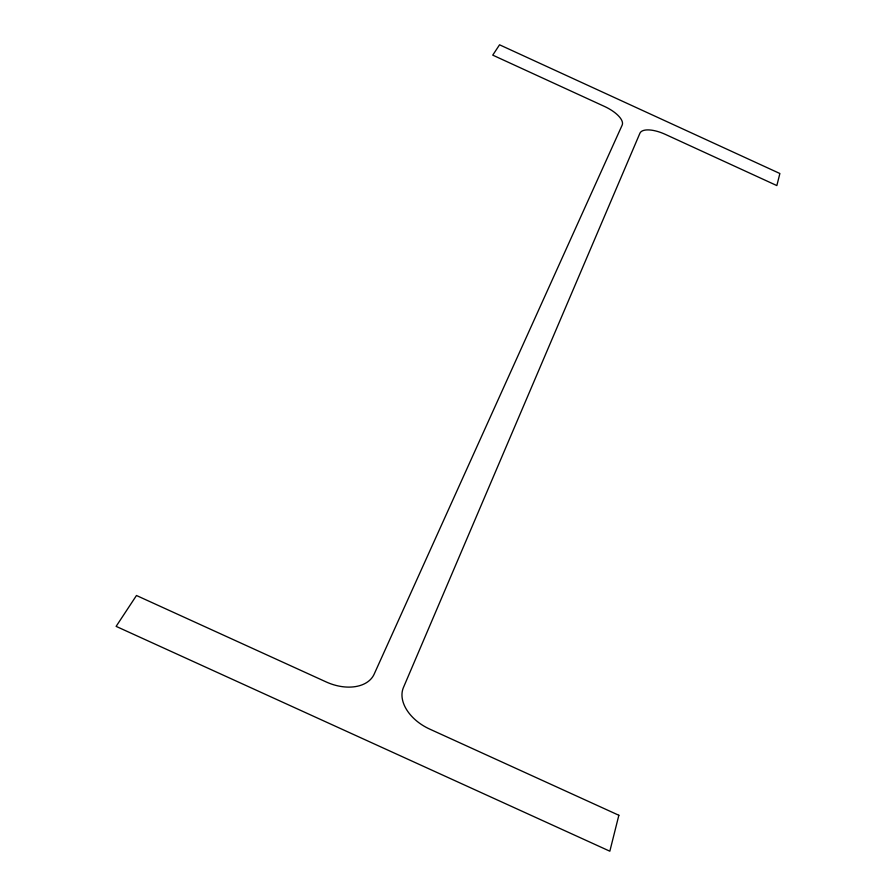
<?xml version="1.0" encoding="UTF-8"?>
<svg xmlns="http://www.w3.org/2000/svg" width="896" height="896" viewBox="0 0 896 896"><rect width="100%" height="100%" fill="white"/><g stroke="black" fill="none" stroke-linecap="round" stroke-linejoin="round"><path stroke-width="1.34" d="M618.856 815.27L609.84 851.2L116.122 626.371L136.472 595.504L326.245 681.968A39.771 26.488 23.5 0 0 374.147 674.173L622.149 125.149A24.102 9.733 24.4 0 0 604.442 106.422L492.744 55.138L499.554 44.8L779.878 173.51L776.843 185.573L665.336 134.378A24.091 9.733 25.3 0 0 639.89 133.291L403.435 687.523A39.76 26.454 26.8 0 0 429.643 729.064L618.856 815.27"/></g></svg>
